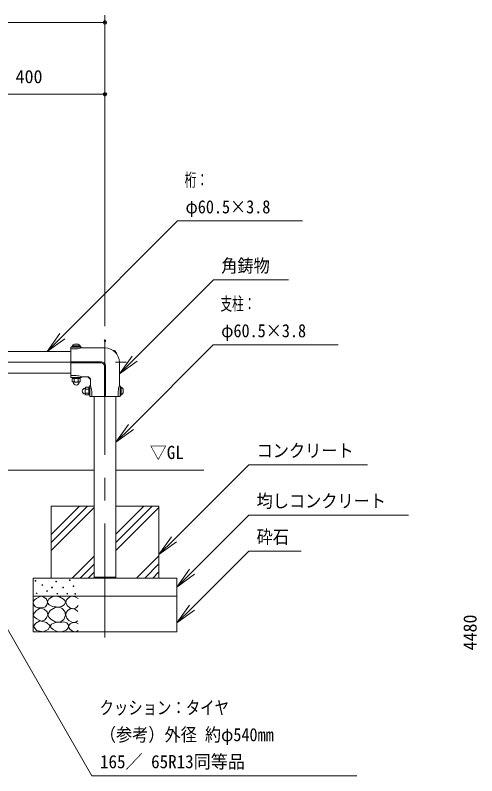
# Model space of a CAD drawing. Units: millimetres at full size, sheet at 1:10; details may follow other scales. Extents: x 5 to 8405, y -9 to 5949.
# Drawn here: x 4897 to 6182, y 1294 to 3410 of the extents above; entities that cross this region are included whole.
import ezdxf
from ezdxf.enums import TextEntityAlignment as Align

# ---------------------------------------------------------------- set-up
doc = ezdxf.new("R2010")
doc.units = ezdxf.units.MM
doc.header["$LTSCALE"] = 10
doc.header["$PDMODE"] = 32
doc.header["$PDSIZE"] = 5
doc.linetypes.add('USER2', pattern=[50.8, 31.75, -6.35, 6.35, -6.35])
doc.layers.add('LY_5', color=7, linetype='Continuous', lineweight=0)
doc.layers.add('LY_6', color=7, linetype='Continuous', lineweight=0)
doc.styles.add('ＭＳ ゴシック', font='')
doc.styles.get('ＭＳ ゴシック').set_extended_font_data('MS Gothic')

# ---------------------------------------------------------------- blocks, each defined once
blk = doc.blocks.new('-002-MS_3')
at = {"color": 7, "linetype": 'Continuous', "lineweight": 0}
for p, q in [((3.92, 89.34), (0.27, 83.88)), ((9.77, 93.38), (3.92, 89.34)), ((15.99, 96.86), (9.77, 93.38)), ((22.45, 99.4), (15.99, 96.86)), ((29.91, 96.94), (22.45, 99.4)), ((36.07, 92.11), (29.91, 96.94)), ((39.03, 87.18), (36.07, 92.11)), ((39.88, 81.98), (39.03, 87.18)), ((43.36, 91), (39.71, 84.09)), ((51.33, 96.79), (43.36, 91)), ((56.97, 98.88), (51.33, 96.79)), ((61.87, 99.49), (56.97, 98.88)), ((73.64, 97.86), (61.87, 99.49)), ((84.31, 91.65), (73.64, 97.86)), ((89.01, 86.31), (84.31, 91.65)), ((89.98, 81.65), (89.01, 86.31)), ((92.65, 88.94), (90.78, 82.21)), ((97.12, 94.25), (92.65, 88.94)), ((102.27, 97.95), (97.12, 94.25)), ((107.89, 99.64), (102.27, 97.95)), ((116.57, 98.15), (107.89, 99.64)), ((125, 93.3), (116.57, 98.15)), ((0.27, 83.88), (1.28, 76.29)), ((1.28, 76.29), (6.29, 69.94)), ((6.29, 69.94), (13.15, 67.35)), ((14.58, 63.66), (9.14, 59.48)), ((13.15, 67.35), (20.86, 67.08)), ((19.91, 66.45), (14.58, 63.66)), ((31.08, 63.24), (19.91, 66.45)), ((20.86, 67.08), (28.48, 67.69)), ((28.48, 67.69), (34.81, 70.25)), ((34.81, 70.25), (38.56, 75.54)), ((38.56, 75.54), (39.88, 81.98)), ((39.71, 84.09), (40.58, 80.12)), ((40.58, 80.12), (44.3, 75.71)), ((44.3, 75.71), (53.79, 70.93)), ((61.06, 67.6), (47.31, 59.54)), ((53.79, 70.93), (63.76, 69.49)), ((72.24, 68.87), (61.06, 67.6)), ((63.76, 69.49), (71.12, 69.32)), ((71.12, 69.32), (78.63, 70.84)), ((81.06, 65.44), (72.24, 68.87)), ((78.63, 70.84), (86.23, 75.46)), ((87.97, 57.29), (81.06, 65.44)), ((86.23, 75.46), (89.98, 81.65)), ((90.78, 82.21), (94.45, 73.44)), ((94.45, 73.44), (102.5, 67)), ((102.77, 63.87), (96.8, 60.03)), ((102.5, 67), (110.8, 64.62)), ((109.47, 65.1), (102.77, 63.87)), ((117.54, 62.64), (109.47, 65.1)), ((110.8, 64.62), (118.03, 65.73)), ((118.03, 65.73), (122.08, 69.11)), ((122.08, 69.11), (125, 73.65)), ((2.69, 52.66), (0.27, 45.85)), ((0.27, 45.85), (3.9, 41.03)), ((9.14, 59.48), (2.69, 52.66)), ((39.24, 55.99), (31.08, 63.24)), ((37.66, 39.2), (40.76, 47.48)), ((40.76, 47.48), (39.24, 55.99)), ((47.31, 59.54), (41.33, 48.68)), ((41.33, 48.68), (43.97, 41.48)), ((85.4, 34.78), (90.25, 46.52)), ((90.25, 46.52), (87.97, 57.29)), ((92.41, 54.25), (90.78, 47.04)), ((90.78, 47.04), (93.44, 38.43)), ((96.8, 60.03), (92.41, 54.25)), ((124.68, 57.18), (117.54, 62.64)), ((7.78, 24.5), (0.96, 15.68)), ((3.9, 41.03), (10.41, 36.67)), ((19.09, 30.52), (7.78, 24.5)), ((10.41, 36.67), (17.05, 32.38)), ((17.05, 32.38), (23.72, 30.33)), ((36.88, 25.89), (19.09, 30.52)), ((23.72, 30.33), (31.36, 32.78)), ((31.36, 32.78), (37.66, 39.2)), ((47.66, 16.78), (36.88, 25.89)), ((43.97, 41.48), (49.17, 35.16)), ((51.59, 21.5), (47.28, 16.1)), ((49.17, 35.16), (61.76, 28.31)), ((60.52, 25.56), (51.59, 21.5)), ((68.66, 27), (60.52, 25.56)), ((61.76, 28.31), (75.12, 27.32)), ((76.2, 26.37), (68.66, 27)), ((75.12, 27.32), (85.4, 34.78)), ((85.1, 27.83), (76.2, 26.37)), ((93.5, 25.29), (85.1, 27.83)), ((93.44, 38.43), (99.65, 31.51)), ((97.57, 20.71), (93.5, 25.29)), ((102.98, 22.43), (98.7, 15.67)), ((99.65, 31.51), (107.29, 27.64)), ((111.69, 26.76), (102.98, 22.43)), ((107.29, 27.64), (114.86, 26.76)), ((118.98, 25.96), (111.69, 26.76)), ((114.86, 26.76), (120.01, 28.2)), ((125, 22.64), (118.98, 25.96)), ((120.01, 28.2), (124.68, 30.88)), ((0.96, 15.68), (9.45, 4.41)), ((9.45, 4.41), (27.89, 0.3)), ((27.89, 0.3), (42.24, 6.41)), ((42.24, 6.41), (47.66, 16.78)), ((47.28, 16.1), (49.96, 11.42)), ((49.96, 11.42), (55.93, 6.91)), ((55.93, 6.91), (62.4, 3.07)), ((62.4, 3.07), (69.71, 0.69)), ((69.71, 0.69), (81.56, 0.93)), ((81.56, 0.93), (91.88, 5.02)), ((91.88, 5.02), (96.58, 9.83)), ((96.58, 9.83), (98.63, 15.56)), ((98.63, 15.56), (97.57, 20.71)), ((98.7, 15.67), (99.31, 12)), ((99.31, 12), (102.19, 7.75)), ((102.19, 7.75), (109.35, 2.28)), ((109.35, 2.28), (116.76, 0.46)), ((116.76, 0.46), (121.06, 1.51)), ((121.06, 1.51), (125, 3.63))]:
    blk.add_line(p, q, dxfattribs=at)
for centre in [(6.61, 142.18), (25.62, 130.77), (63.96, 139.96), (102.42, 144.09), (112.42, 127.06), (9.77, 107.32), (38.61, 113.98), (52.55, 123.48), (67.44, 106.37), (83.5, 123.55), (95.12, 106.52), (117.28, 105.98)]:
    blk.add_circle(centre, 1, dxfattribs=at)
blk = doc.blocks.new('-003-_U3')
at = {"color": 7, "linetype": 'Continuous', "lineweight": 0}
for p, q in [((-1, 0.1667), (0, 0)), ((0, 0), (-1, 0)), ((-1, -0.1667), (0, 0))]:
    blk.add_line(p, q, dxfattribs=at)
blk = doc.blocks.new('-016-_DOTBLANK')
at = {"color": 7, "linetype": 'Continuous', "lineweight": 0}
blk.add_line((-0.5, 0), (-1, 0), dxfattribs=at)
blk.add_circle((0, 0), 0.5, dxfattribs=at)

msp = doc.modelspace()

# ---------------------------------------------------------------- linework, layer by layer
at = {"layer": 'LY_5', "linetype": 'USER2'}
for p, q in [((5147, 2504.48), (5147, 1674.48)), ((4287, 2444.48), (5207, 2444.48))]:
    msp.add_line(p, q, dxfattribs=at)
at = {"layer": 'LY_5'}
for p, q in [((5052, 2485.48), (5052, 2445.98)), ((5052, 2481.5), (5067, 2481.5)), ((5053, 2486.48), (5081, 2486.48)), ((5055, 2488.98), (5055, 2486.48)), ((5079, 2488.98), (5055, 2488.98)), ((5079, 2486.48), (5055, 2486.48)), ((5077.5, 2489.98), (5056.5, 2489.98)), ((5056.5, 2489.98), (5056.5, 2488.98)), ((5077.5, 2488.98), (5056.5, 2488.98)), ((5072, 2494.78), (5062, 2494.78)), ((5077.5, 2489.98), (5077.5, 2488.98)), ((5079, 2486.48), (5079, 2488.98)), ((5082, 2485.48), (5082, 2484.48)), ((5147, 2484.48), (5082, 2484.48)), ((5171.82, 2475.86), (5172, 2476.05)), ((5172, 2476.05), (5173.26, 2476.92)), ((5178.37, 2469.68), (5172, 2476.05)), ((5179.27, 2470.9), (5173.26, 2476.92)), ((5052, 2474.73), (4820, 2474.73)), ((5178.18, 2469.5), (5178.37, 2469.68)), ((5179.27, 2470.9), (5178.37, 2469.68)), ((5137, 2445.98), (5052, 2445.98)), ((5137, 2442.98), (5052, 2442.98)), ((5052, 2442.98), (5052, 2403.48)), ((5145.5, 2434.48), (5145.5, 2349.48)), ((5148.5, 2434.48), (5148.5, 2349.48)), ((5187, 2444.48), (5187, 2379.48)), ((5052, 2414.23), (4820, 2414.23)), ((5052, 2407.46), (5067, 2407.46)), ((5053, 2402.48), (5081, 2402.48)), ((5056.03, 2399.48), (5056.03, 2390.62)), ((5077.97, 2399.48), (5056.03, 2399.48)), ((5056.03, 2390.62), (5058, 2389.48)), ((5056.25, 2402.48), (5056.25, 2399.48)), ((5077.75, 2402.48), (5056.25, 2402.48)), ((5077.75, 2399.48), (5056.25, 2399.48)), ((5061.52, 2399.48), (5061.52, 2390.62)), ((5066.03, 2399.48), (5066.83, 2402.48)), ((5067.17, 2399.48), (5067.97, 2402.48)), ((5072.48, 2399.48), (5072.48, 2390.62)), ((5077.97, 2390.62), (5076, 2389.48)), ((5077.75, 2402.48), (5077.75, 2399.48)), ((5077.97, 2399.48), (5077.97, 2390.62)), ((5082, 2403.48), (5082, 2404.48)), ((5101, 2404.48), (5082, 2404.48)), ((5101.33, 2404.47), (5100.49, 2403.2)), ((5105.72, 2397.97), (5100.49, 2403.2)), ((5106.86, 2398.73), (5101.25, 2404.34)), ((5106.99, 2398.82), (5105.72, 2397.97)), ((5107, 2398.48), (5107, 2379.48)), ((5076, 2389.48), (5058, 2389.48)), ((5059, 2388.98), (5059, 2389.48)), ((5075, 2388.98), (5075, 2389.48)), ((5091.5, 2372.48), (5092, 2372.48)), ((5093.14, 2375.45), (5092, 2373.48)), ((5092, 2355.48), (5092, 2373.48)), ((5102, 2375.45), (5093.14, 2375.45)), ((5102, 2369.97), (5093.14, 2369.97)), ((5102, 2353.51), (5102, 2375.45)), ((5105, 2375.23), (5102, 2375.23)), ((5102, 2353.73), (5102, 2375.23)), ((5105, 2378.48), (5105, 2350.48)), ((5105, 2353.73), (5105, 2375.23)), ((5106, 2379.48), (5107, 2379.48)), ((5188, 2379.48), (5187, 2379.48)), ((5189, 2378.48), (5189, 2350.48)), ((5189, 2352.48), (5189, 2376.48)), ((5191.5, 2376.48), (5189, 2376.48)), ((5191.5, 2352.48), (5191.5, 2376.48)), ((5191.5, 2353.98), (5191.5, 2374.98)), ((5192.5, 2374.98), (5191.5, 2374.98)), ((5192.5, 2353.98), (5192.5, 2374.98)), ((5197.3, 2359.48), (5197.3, 2369.48)), ((5091.5, 2356.48), (5092, 2356.48)), ((5093.14, 2353.51), (5092, 2355.48)), ((5102, 2359), (5093.14, 2359)), ((5102, 2353.51), (5093.14, 2353.51)), ((5102, 2365.45), (5105, 2364.65)), ((5102, 2364.31), (5105, 2363.51)), ((5105, 2353.73), (5102, 2353.73)), ((5145.5, 2349.48), (5106, 2349.48)), ((5109.98, 2364.48), (5109.98, 2349.48)), ((5116.75, 1844.48), (5116.75, 2349.48)), ((5188, 2349.48), (5148.5, 2349.48)), ((5177.25, 1844.48), (5177.25, 2349.48)), ((5184.02, 2364.48), (5184.02, 2349.48)), ((5189, 2352.48), (5191.5, 2352.48)), ((5192.5, 2353.98), (5191.5, 2353.98)), ((4377.25, 2144.48), (5116.75, 2144.48)), ((5177.25, 2144.48), (5422, 2144.48)), ((5116.75, 2044.48), (4997, 2044.48)), ((4997, 2044.48), (4997, 1844.48)), ((4997, 1943.06), (5098.42, 2044.48)), ((4997, 1965.51), (5075.97, 2044.48)), ((4997, 1920.61), (5116.75, 2040.36)), ((5177.25, 1943.7), (5278.03, 2044.48)), ((5177.25, 1966.16), (5255.58, 2044.48)), ((5297, 2044.48), (5177.25, 2044.48)), ((5177.25, 1921.25), (5297, 2041)), ((5297, 1844.48), (5297, 2044.48)), ((5055.58, 1844.48), (5116.75, 1905.66)), ((5235.18, 1844.48), (5297, 1906.3)), ((5078.03, 1844.48), (5116.75, 1883.2)), ((5257.63, 1844.48), (5297, 1883.85)), ((4947, 1844.48), (4947, 1694.48)), ((5347, 1844.48), (4947, 1844.48)), ((5100.48, 1844.48), (5116.75, 1860.75)), ((5116.75, 1846.48), (5177.25, 1846.48)), ((5116.75, 1844.48), (5177.25, 1844.48)), ((5280.08, 1844.48), (5297, 1861.4)), ((5347, 1694.48), (5347, 1844.48)), ((4947, 1794.48), (5347, 1794.48)), ((4947, 1694.48), (5347, 1694.48))]:
    msp.add_line(p, q, dxfattribs=at)
for centre, radius, start, end in [((5053, 2485.48), 1, 90, 180), ((5067, 2483.5), 12.34, 113.90552, 148.31866), ((5064.91, 2531.28), 49.82, 272.40579, 290.0621), ((5067, 2483.5), 12.34, 31.68134, 66.09448), ((5081, 2485.48), 1, 0, 90), ((5147, 2444.48), 40, 0, 90), ((5137, 2434.48), 11.5, 0, 90), ((5137, 2434.48), 8.5, 0, 90), ((5053, 2403.48), 1, 180, 270), ((5058.77, 2395.37), 5.49, 240.00001, 299.99999), ((5067, 2403.28), 13.8, 246.57346, 293.42654), ((5064.91, 2357.68), 49.82, 69.9379, 87.59421), ((5075.23, 2395.37), 5.49, 240.00001, 299.99999), ((5081, 2403.48), 1, 270, 0), ((5101, 2398.48), 6, 86.81032, 90), ((5101, 2398.48), 6, 0, 3.18968), ((5067, 2388.98), 8, 180, 0), ((5091.5, 2364.48), 8, 90, 270), ((5105.8, 2364.48), 13.8, 156.57346, 203.42654), ((5097.89, 2372.71), 5.49, 150.00001, 209.99999), ((5106, 2378.48), 1, 90, 180), ((5046, 2359.57), 64.17, 4.39038, 18.07739), ((5248, 2359.57), 64.17, 161.92261, 175.60962), ((5188, 2378.48), 1, 0, 90), ((5186.02, 2364.48), 12.34, 23.90552, 58.31866), ((5097.89, 2356.26), 5.49, 150.00001, 209.99999), ((5106, 2350.48), 1, 180, 270), ((5188, 2350.48), 1, 270, 0), ((5186.02, 2364.48), 12.34, 301.68134, 336.09448)]:
    msp.add_arc(centre, radius, start, end, dxfattribs=at)
at = {"layer": 'LY_6'}
for p, q in [((5147, 2544.48), (5147, 3409.73)), ((4347, 3389.73), (5147, 3389.73)), ((5147, 2544.48), (5147, 3209.73)), ((4747, 3189.73), (5147, 3189.73)), ((5028.43, 2517.06), (5348.97, 2837.6)), ((5348.97, 2837.6), (5368.97, 2837.6)), ((5368.97, 2837.6), (5696.87, 2837.6)), ((5229.43, 2454.41), (5448.64, 2673.62)), ((5448.64, 2673.62), (5468.64, 2673.62)), ((5468.64, 2673.62), (5657.71, 2673.62)), ((5219.68, 2264.41), (5448.28, 2493.02)), ((5448.28, 2493.02), (5468.28, 2493.02)), ((5468.28, 2493.02), (5796.19, 2493.02)), ((5339.43, 1951.91), (5547, 2159.48)), ((5547, 2159.48), (5567, 2159.48)), ((5567, 2159.48), (5877.52, 2159.48)), ((5389.43, 1861.91), (5547, 2019.48)), ((5547, 2019.48), (5567, 2019.48)), ((5567, 2019.48), (5992, 2019.48)), ((5389.43, 1761.91), (5547, 1919.48)), ((5547, 1919.48), (5567, 1919.48)), ((5567, 1919.48), (5692.7, 1919.48)), ((4807, 1820.52), (5110.71, 1294.48)), ((5110.71, 1294.48), (5130.71, 1294.48)), ((5130.71, 1294.48), (5847.84, 1294.48))]:
    msp.add_line(p, q, dxfattribs=at)
for p in [(5147, 3389.73), (5147, 3189.73), (5147, 2504.48), (5147, 2504.48)]:
    msp.add_point(p, dxfattribs=at)

# ---------------------------------------------------------------- block references
at = {"layer": 'LY_5'}
msp.add_blockref('-002-MS_3', (4947, 1694.48), dxfattribs=at)
at = {"layer": 'LY_6', "xscale": 10, "yscale": 10}
for p in [(5147, 3389.73), (5147, 3189.73)]:
    msp.add_blockref('-016-_DOTBLANK', p, dxfattribs=at)
at = {"layer": 'LY_6', "xscale": 60, "yscale": 60, "rotation": 225}
for p in [(4986, 2474.63), (5187, 2411.98), (5177.25, 2221.98), (5297, 1909.48), (5347, 1819.48), (5347, 1719.48)]:
    msp.add_blockref('-003-_U3', p, dxfattribs=at)

# ---------------------------------------------------------------- texts
at = {"layer": 'LY_6', "style": 'ＭＳ ゴシック'}
msp.add_text('400', height=36.66, dxfattribs=at).set_placement((4898.26, 3209.73), align=Align.BOTTOM_LEFT)
for s, width, p in [('桁：', 0.65, (5369.06, 2922.6)), ('φ60.5×3.8', 0.9, (5371.17, 2847.6)), ('角鋳物', 0.9, (5470.64, 2683.62)), ('支柱：', 0.65, (5468.38, 2578.02)), ('φ60.5×3.8', 0.9, (5470.49, 2503.02)), ('▽GL', 0.95, (5271.5, 2164.48)), ('コンクリート', 0.9, (5569, 2169.48)), ('均しコンクリート', 0.9, (5569, 2029.48)), ('砕石', 0.9, (5569, 1929.48)), ('クッション：タイヤ', 0.8, (5131.86, 1454.48)), ('（参考）外径 約φ540mm', 0.9, (5132.67, 1379.48)), ('165／ 65R13同等品', 0.95, (5133.11, 1304.48))]:
    msp.add_text(s, height=36.66, dxfattribs=dict(at, width=width)).set_placement(p, align=Align.BOTTOM_LEFT)
msp.add_text('4480', height=36.66, rotation=90, dxfattribs=at).set_placement((6192.22, 1643.21), align=Align.BOTTOM_LEFT)

doc.saveas('drawing.dxf')
